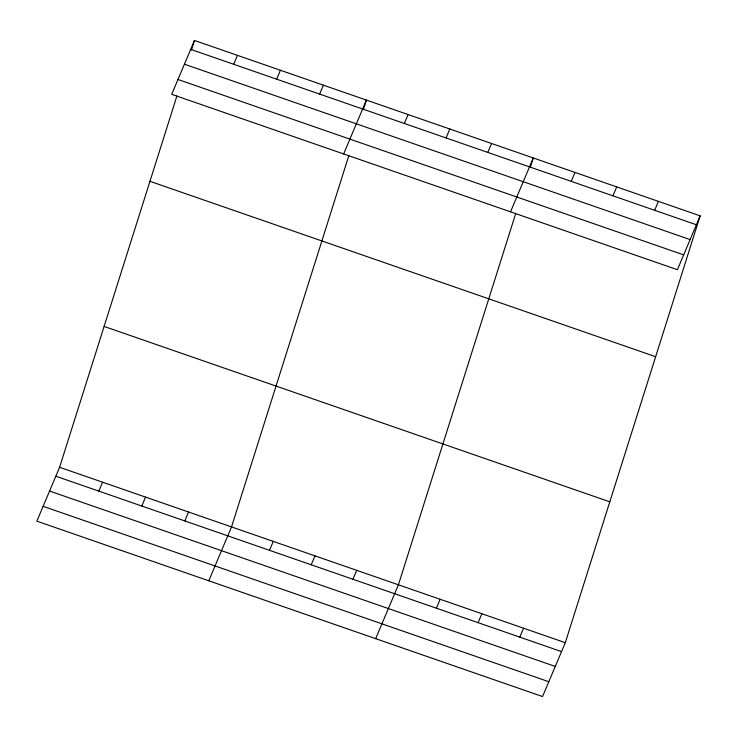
<?xml version="1.0" encoding="UTF-8"?>
<svg xmlns="http://www.w3.org/2000/svg" width="737" height="737" viewBox="0 0 737 737"><rect width="100%" height="100%" fill="white"/><g stroke="black" fill="none" stroke-linecap="round" stroke-linejoin="round"><path stroke-width="1.11" d="M700.15 215.84L677.395 269.705L171.703 94.318L194.457 40.452L700.15 215.84L565.297 642.682L542.543 696.548L36.85 521.16L59.605 467.295L176.926 95.939M191.427 50.052L194.457 40.452M348.859 155.571L231.538 526.927L208.783 580.793M363.359 109.684L366.39 100.085L343.635 153.95M515.743 213.454L398.413 584.809L375.667 638.675M530.235 167.566L533.275 157.958L510.52 211.823M233.675 64.276L237.443 55.358M98.822 491.128L102.59 482.21M276.661 79.181L280.428 70.264M141.808 506.033L145.567 497.116M319.637 94.096L323.405 85.179M184.784 520.939L188.552 512.022M404.346 123.466L408.114 114.548M269.493 550.318L273.261 541.4M446.069 137.939L449.828 129.021M311.207 564.791L314.975 555.873M487.783 152.412L491.551 143.494M352.931 579.254L356.699 570.337M571.221 181.348L574.989 172.43M436.368 608.191L440.136 599.273M612.944 195.821L616.712 186.903M478.092 622.664L481.86 613.746M654.668 210.285L658.427 201.367M519.806 637.137L523.574 628.219M190.69 49.37L696.382 224.757M184.425 64.202L690.118 239.589M177.967 79.485L683.66 254.873M149.952 181.311L655.644 356.699M104.101 326.436L609.794 501.823M59.605 467.295L565.297 642.682M55.837 476.213L561.53 651.6M49.572 491.045L555.265 666.432M43.114 506.328L548.807 681.716"/></g></svg>
